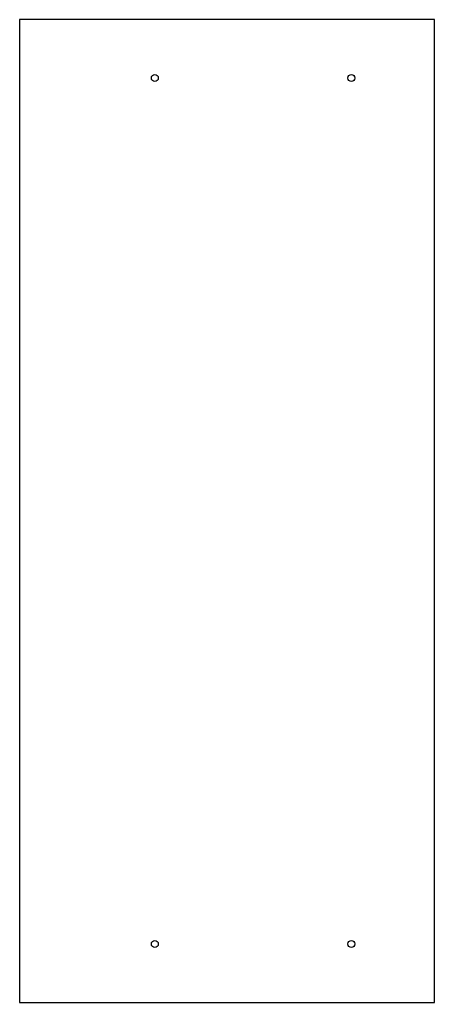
# Model space of a CAD drawing. Header units: inches. Extents: x 0 to 16.9, y 0 to 40.
import ezdxf

# ---------------------------------------------------------------- set-up
doc = ezdxf.new("R2010")
doc.units = ezdxf.units.IN

msp = doc.modelspace()

# ---------------------------------------------------------------- linework, layer by layer
at = {"layer": 'HOLES'}
for centre in [(5.5, 37.625), (13.5, 37.625), (5.5, 2.375), (13.5, 2.375)]:
    msp.add_circle(centre, 0.141, dxfattribs=at)
at = {"layer": 'PROFILE'}
for p, q in [((16.875, 40), (0, 40)), ((0, 40), (0, 0)), ((16.875, 0), (16.875, 40)), ((0, 0), (16.875, 0))]:
    msp.add_line(p, q, dxfattribs=at)

doc.saveas('drawing.dxf')
